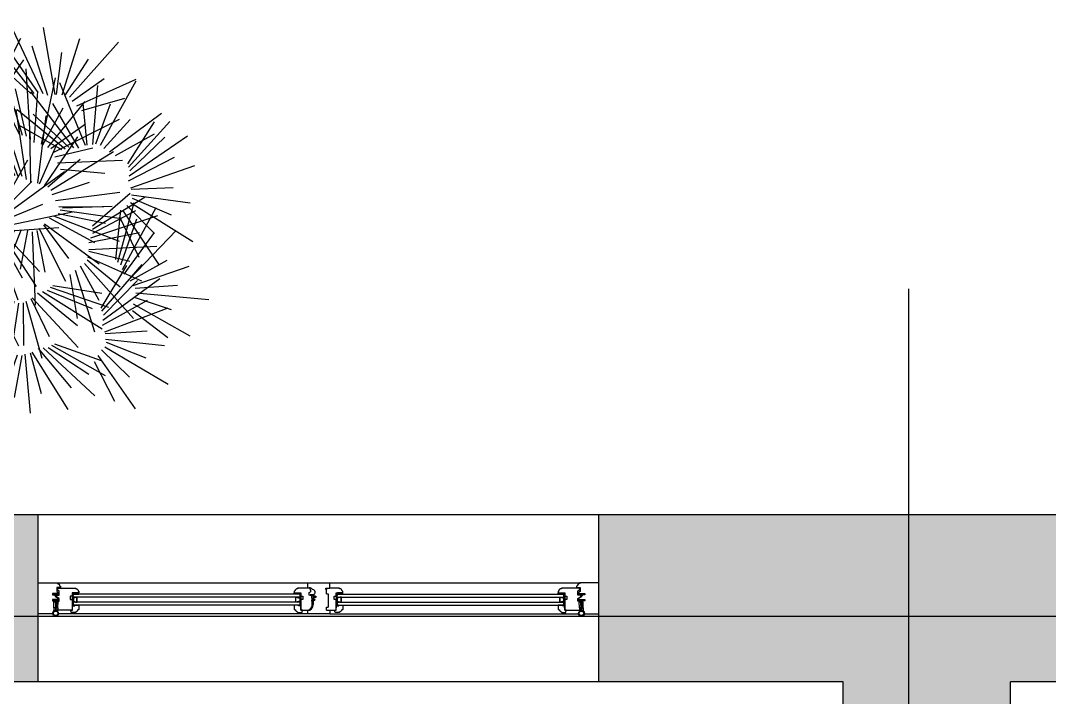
# Model space of a CAD drawing. Header units: millimetres. Extents: x 11159 to 50121, y 18346 to 37577.
# Drawn here: x 21527 to 24664, y 34709 to 36775 of the extents above; entities that cross this region are included whole.
import ezdxf

# ---------------------------------------------------------------- set-up
doc = ezdxf.new("R2010")
doc.units = ezdxf.units.MM
for name, color, linetype in [('axis', 40, 'Continuous'), ('df', 7, 'Continuous'), ('HATCH', 8, 'Continuous'), ('wall', 5, 'Continuous')]:
    doc.layers.add(name, color=color, linetype=linetype)

# ---------------------------------------------------------------- blocks, each defined once
blk = doc.blocks.new('rast1')
at = {"color": 0}
for p, q in [((-0.2715, 0.7956), (-0.2016, 1.2036)), ((0.1841, 0.798), (0.1634, 1.2463)), ((-0.3156, 0.792), (-0.4231, 1.1366)), ((-0.1983, 0.7984), (-0.0166, 1.1886)), ((0.1158, 0.7859), (-0.0635, 1.1388)), ((-0.3599, 0.7786), (-0.6579, 1.114)), ((-0.2278, 0.7895), (-0.1316, 1.0894)), ((-0.1445, 0.8018), (0.0882, 1.0978)), ((0.2269, 0.7806), (0.3602, 1.1161)), ((-0.3351, 0.7925), (-0.4754, 1.0112)), ((-0.2813, 0.7959), (-0.3132, 1.0506)), ((-0.1687, 0.8074), (-0.0009, 1.0515)), ((-0.125, 0.8013), (0.1003, 1.0047)), ((0.0746, 0.7827), (-0.081, 1.006)), ((0.1571, 0.789), (0.091, 1.0192)), ((0.2121, 0.7933), (0.2407, 1.0515)), ((0.2634, 0.7557), (0.5745, 1.0288)), ((-0.1213, 0.5213), (-0.0965, 0.951)), ((0.256, 0.7621), (0.3914, 0.9801)), ((-0.4052, 0.7262), (-0.7667, 0.8877)), ((-0.3752, 0.7546), (-0.5714, 0.8919)), ((-0.1883, 0.4916), (-0.274, 0.8966)), ((-0.0726, 0.5443), (0.0344, 0.9053)), ((0.2936, 0.7234), (0.557, 0.8959)), ((0.3222, 0.7118), (0.7088, 0.9007)), ((0.6147, 0.605), (0.8766, 0.9018)), ((-0.5483, 0.4861), (-0.7666, 0.878)), ((-0.5021, 0.4895), (-0.5324, 0.8493)), ((-0.4584, 0.4835), (-0.3017, 0.8666)), ((-0.1454, 0.5021), (-0.1668, 0.8163)), ((-0.0971, 0.5405), (-0.0313, 0.8294)), ((-0.0542, 0.551), (0.08, 0.8233)), ((0.5965, 0.6421), (0.7467, 0.8691)), ((-0.4353, 0.6978), (-0.6967, 0.7735)), ((-0.3862, 0.4704), (-0.1244, 0.8119)), ((0.0933, 0.4197), (0.1631, 0.8094)), ((0.1551, 0.3883), (0.4089, 0.7583)), ((0.3507, 0.7001), (0.6348, 0.7843)), ((0.3661, 0.6806), (0.7332, 0.7642)), ((-0.5211, 0.4943), (-0.6107, 0.7382)), ((-0.4678, 0.4859), (-0.4439, 0.7415)), ((-0.2279, 0.472), (-0.4551, 0.7526)), ((-0.417, 0.4681), (-0.2581, 0.74)), ((-0.333, 0.462), (-0.0417, 0.7006)), ((-0.1975, 0.4883), (-0.3212, 0.7132)), ((-0.0976, 0.2768), (-0.0355, 0.7027)), ((0.0585, 0.4421), (0.0691, 0.714)), ((0.6328, 0.5678), (0.8224, 0.7141)), ((0.6512, 0.546), (1.0602, 0.7305)), ((-0.7189, 0.3525), (-0.9725, 0.6308)), ((-0.6039, 0.4447), (-0.9219, 0.6807)), ((-0.5684, 0.466), (-0.7303, 0.6425)), ((-0.2641, 0.4432), (-0.665, 0.6448)), ((-0.3555, 0.4727), (-0.1387, 0.6747)), ((-0.167, 0.2531), (-0.217, 0.6639)), ((-0.047, 0.2954), (0.091, 0.6458)), ((0.3809, 0.6679), (0.684, 0.6843)), ((-0.7151, 0.3716), (-0.8787, 0.6274)), ((-0.2462, 0.4653), (-0.4574, 0.6167)), ((-0.3141, 0.4573), (-0.0501, 0.6071)), ((-0.1233, 0.2598), (-0.1172, 0.5746)), ((-0.0719, 0.2938), (0.0189, 0.5759)), ((0.1281, 0.3974), (0.2142, 0.6209)), ((0.6571, 0.5182), (0.9076, 0.5869)), ((-0.7244, 0.2989), (-1.0793, 0.5424)), ((-0.7284, 0.3295), (-0.9415, 0.5353)), ((-0.6395, 0.4235), (-0.8783, 0.554)), ((-0.2081, 0.237), (-0.41, 0.5363)), ((-0.0282, 0.3005), (0.1292, 0.5601)), ((0.1158, 0.0964), (0.097, 0.5098)), ((0.1746, 0.3676), (0.3531, 0.5564)), ((0.1787, 0.3485), (0.4874, 0.5358)), ((0.1868, 0.1148), (0.2809, 0.5347)), ((-0.2467, 0.2114), (-0.6285, 0.4472)), ((-0.2695, 0.4153), (-0.5026, 0.4704)), ((-0.1764, 0.2505), (-0.2801, 0.4853)), ((0.2386, 0.1295), (0.4027, 0.4684)), ((0.6411, 0.4566), (1.0096, 0.2682)), ((0.6442, 0.4659), (0.8968, 0.4204)), ((0.6507, 0.4997), (1.0117, 0.4996)), ((-0.7205, 0.2683), (-1.0004, 0.4126)), ((-0.287, 0.3778), (-0.6825, 0.3943)), ((-0.2269, 0.2319), (-0.4241, 0.4011)), ((0.0736, 0.0834), (-0.1051, 0.3971)), ((0.1598, 0.0997), (0.1898, 0.4132)), ((0.1908, 0.3162), (0.4303, 0.4085)), ((0.2137, 0.1298), (0.3255, 0.4041)), ((0.2578, 0.1332), (0.4344, 0.38)), ((0.6219, 0.3859), (0.9401, 0.0961)), ((0.6222, 0.4167), (0.8797, 0.2355)), ((0.7643, 0.085), (0.9514, 0.4339)), ((-0.7337, 0.2262), (-1.1246, 0.3624)), ((-0.3044, 0.3402), (-0.5753, 0.314)), ((0.0331, 0.0609), (-0.3297, 0.3249)), ((0.1062, 0.0946), (0.0206, 0.3365)), ((0.1928, 0.3067), (0.6056, 0.3369)), ((0.6027, 0.3151), (0.7298, 0.0394)), ((0.6091, 0.3335), (0.8222, 0.0231)), ((0.6216, 0.355), (0.8046, 0.122)), ((0.7381, 0.117), (0.8325, 0.3723)), ((-0.2545, 0.1841), (-0.4819, 0.2593)), ((0.0544, 0.0798), (-0.1294, 0.2635)), ((0.1974, 0.2627), (0.5116, 0.2415)), ((0.8133, 0.036), (1.1693, 0.3091)), ((-0.7356, 0.2166), (-0.992, 0.2271)), ((-0.5011, -0.0068), (-0.7294, 0.1932)), ((-0.2751, 0.1482), (-0.6677, 0.1992)), ((0.2132, 0.2362), (0.6356, 0.1537)), ((0.229, 0.2097), (0.5063, 0.1055)), ((0.6002, 0.1145), (0.9882, 0.193)), ((0.6082, 0.1551), (0.8649, 0.2453)), ((0.7905, 0.0529), (0.9416, 0.2388)), ((-0.7315, 0.1363), (-1.1114, -0.1025)), ((-0.7374, 0.1821), (-1.095, 0.1329)), ((-0.7412, 0.163), (-0.98, 0.0607)), ((-0.4994, -0.0262), (-0.8204, 0.1704)), ((-0.6542, -0.2278), (-0.7539, 0.1353)), ((0.0233, 0.0342), (-0.1977, 0.1264)), ((0.2294, 0.1848), (0.5727, 0.0301)), ((0.2336, 0.1658), (0.4853, -0.0039)), ((0.8254, 0.0102), (1.0536, 0.1344)), ((-0.6873, 0.0829), (-0.9061, -0.2471)), ((-0.6834, -0.273), (-0.8893, 0.1049)), ((-0.7104, 0.1172), (-0.8781, -0.0537)), ((-0.5021, -0.051), (-0.7641, 0.0873)), ((-0.3036, 0.0902), (-0.6765, 0.038)), ((-0.6422, -0.2124), (-0.6719, 0.0897)), ((-0.3173, 0.1041), (-0.6207, 0.1134)), ((-0.2899, 0.0694), (-0.5801, 0.0096)), ((-0.2958, 0.1124), (-0.5679, 0.1099)), ((0, 0), (-0.3876, 0.0806)), ((0.3304, 0.067), (0.5974, 0.0142)), ((0.5922, 0.0739), (0.8317, 0.0761)), ((0.8235, -0.0092), (1.175, 0.0732)), ((-0.4898, -0.0793), (-0.8984, 0.0557)), ((-0.6642, 0.0485), (-0.7819, -0.1968)), ((-0.6731, -0.244), (-0.7697, 0.0361)), ((-0.2625, 0.0554), (-0.6637, -0.1001)), ((-0.2077, 0.0067), (-0.5407, -0.2391)), ((-0.235, 0.0414), (-0.5121, -0.1082)), ((0.2754, 0.0052), (0.4828, -0.1146)), ((0.3029, 0.0361), (0.677, -0.0935)), ((0.5654, 0.0088), (0.8531, -0.2093)), ((0.5816, 0.0197), (0.8228, -0.0768)), ((0.5937, 0.0455), (1.0311, -0.0544)), ((-0.7247, -0.3336), (-1.0113, -0.035)), ((-0.6938, -0.3021), (-0.8778, -0.0465)), ((-0.4775, -0.1075), (-0.7865, -0.0469)), ((-0.2008, -0.0003), (-0.3542, -0.2061)), ((-0.1734, -0.0212), (-0.3346, -0.3442)), ((-0.0233, -0.0342), (-0.2948, -0.0161)), ((-0.1597, -0.0351), (-0.21, -0.29)), ((0.0497, -0.0618), (-0.1565, -0.3768)), ((-0.1322, -0.0422), (-0.1495, -0.4906)), ((-0.1045, -0.0355), (-0.0581, -0.2705)), ((-0.0632, -0.0359), (0.0857, -0.4027)), ((0.103, -0.0538), (-0.0443, -0.4582)), ((-0.0218, -0.0362), (0.1143, -0.2719)), ((0.1316, -0.0423), (0.0617, -0.3494)), ((0.1757, -0.0446), (0.1414, -0.4571)), ((0.1855, -0.0441), (0.2393, -0.295)), ((0.2193, -0.0372), (0.3562, -0.3712)), ((0.2388, -0.0361), (0.3975, -0.2418)), ((0.2623, -0.02), (0.5882, -0.3284)), ((0.4925, -0.0401), (0.5884, -0.3401)), ((0.5317, -0.0197), (0.7117, -0.3924)), ((0.5398, -0.0143), (0.7137, -0.203)), ((0.6587, -0.2549), (0.8377, -0.0499)), ((0.6718, -0.2942), (0.9708, -0.0346)), ((0.8239, -0.0534), (1.2258, -0.1525)), ((0.8249, -0.0437), (1.0812, -0.0301)), ((0.0302, -0.0629), (-0.1766, -0.2851)), ((0.0743, -0.0652), (-0.0718, -0.323)), ((0.4157, -0.1094), (0.3505, -0.4059)), ((0.4318, -0.0985), (0.4143, -0.4746)), ((0.4548, -0.089), (0.46, -0.3852)), ((0.4737, -0.0645), (0.5524, -0.4877)), ((0.8147, -0.0966), (1.1068, -0.2141)), ((-0.4784, -0.1517), (-0.8917, -0.1298)), ((-0.4776, -0.1614), (-0.7268, -0.2228)), ((0.8209, -0.1805), (1.0994, -0.434)), ((0.8214, -0.1266), (1.1975, -0.336)), ((0.8282, -0.1567), (1.0596, -0.3417)), ((-0.7307, -0.3413), (-0.9545, -0.2157)), ((-0.5564, -0.5283), (-0.8025, -0.2433)), ((-0.4697, -0.195), (-0.7995, -0.3419)), ((-0.4512, -0.2374), (-0.7496, -0.5726)), ((-0.5522, -0.5093), (-0.7088, -0.2493)), ((-0.468, -0.2144), (-0.6688, -0.3793)), ((-0.4256, -0.2499), (-0.5392, -0.4608)), ((0.3391, -0.2601), (0.6102, -0.2362)), ((0.6849, -0.3335), (0.8922, -0.2135)), ((0.7001, -0.3575), (1.13, -0.2288)), ((0.819, -0.1999), (1.0057, -0.4393)), ((-0.748, -0.3712), (-1.089, -0.2529)), ((-0.3939, -0.2764), (-0.5122, -0.6542)), ((-0.3622, -0.303), (-0.4069, -0.5714)), ((0.3214, -0.2975), (0.7168, -0.3174)), ((-0.76, -0.3866), (-1.0192, -0.3694)), ((-0.5634, -0.5818), (-0.9116, -0.3289)), ((-0.5665, -0.5511), (-0.7741, -0.3397)), ((-0.2575, -0.3699), (-0.5574, -0.4175)), ((0.298, -0.3627), (0.6972, -0.5677)), ((0.3036, -0.3349), (0.5362, -0.3919)), ((0.7023, -0.3858), (0.9598, -0.3509)), ((-0.7635, -0.4148), (-1.2104, -0.4552)), ((-0.2415, -0.381), (-0.5981, -0.502)), ((-0.1946, -0.4076), (-0.5598, -0.6353)), ((-0.2242, -0.3989), (-0.4981, -0.5119)), ((-0.165, -0.4162), (-0.4093, -0.6149)), ((0.1788, -0.4206), (0.1975, -0.735)), ((0.2218, -0.4105), (0.3041, -0.8162)), ((0.231, -0.4073), (0.3528, -0.6332)), ((0.2615, -0.3912), (0.4864, -0.6737)), ((0.2799, -0.3847), (0.4898, -0.5379)), ((0.6827, -0.436), (0.927, -0.5145)), ((0.6936, -0.4033), (1.0514, -0.4512)), ((-0.7483, -0.4824), (-1.093, -0.6772)), ((-0.7533, -0.4413), (-0.9804, -0.5176)), ((-0.5603, -0.6125), (-0.8362, -0.4607)), ((-0.1317, -0.4452), (-0.413, -0.7489)), ((-0.1237, -0.4508), (-0.2359, -0.6816)), ((-0.0928, -0.4662), (-0.1909, -0.8137)), ((-0.0768, -0.4773), (-0.0786, -0.7371)), ((0.0872, -0.4688), (-0.0493, -0.7399)), ((-0.0484, -0.4792), (0.0183, -0.9229)), ((-0.0225, -0.4674), (0.067, -0.6896)), ((0.1056, -0.4622), (-0.0044, -0.8223)), ((0.0182, -0.46), (0.233, -0.7927)), ((0.0589, -0.4526), (0.2366, -0.6588)), ((0.1302, -0.4586), (0.062, -0.7469)), ((0.1545, -0.4396), (0.1262, -0.8691)), ((0.6543, -0.4818), (0.8855, -0.6955)), ((0.6783, -0.4447), (1.0186, -0.6803)), ((-0.5747, -0.6542), (-0.9617, -0.5076)), ((-0.7433, -0.5235), (-0.9596, -0.6887)), ((0.6303, -0.5625), (0.8004, -0.8984)), ((0.6456, -0.5429), (0.796, -0.7981)), ((0.6499, -0.5123), (0.9269, -0.8417)), ((0.5035, -0.6064), (0.888, -0.7008)), ((0.528, -0.573), (0.7987, -0.6009)), ((0.6215, -0.5799), (0.7109, -0.87)), ((-0.5768, -0.6637), (-0.8329, -0.6464)), ((0.427, -0.6871), (0.5942, -1.007)), ((0.4463, -0.6842), (0.6233, -0.8743)), ((0.4682, -0.666), (0.8213, -0.9429)), ((0.479, -0.6397), (0.6966, -0.7398)), ((-0.5748, -0.7442), (-0.961, -0.9726)), ((-0.5795, -0.6981), (-0.9383, -0.7378)), ((-0.5838, -0.7172), (-0.8252, -0.8131)), ((-0.2497, -0.7346), (-0.5774, -0.9201)), ((-0.2676, -0.7267), (-0.5532, -0.8294)), ((-0.1987, -0.7519), (-0.5149, -1.0439)), ((-0.2294, -0.7489), (-0.4774, -0.9111)), ((0.2411, -0.7302), (0.0557, -0.9706)), ((0.0588, -0.7488), (0.2719, -0.918)), ((0.2604, -0.7273), (0.0842, -1.06)), ((0.2853, -0.7284), (0.1636, -0.9986)), ((0.3127, -0.7144), (0.2035, -1.1306)), ((0.3402, -0.7003), (0.299, -1.0125)), ((0.3843, -0.6985), (0.3882, -1.1124)), ((0.394, -0.6971), (0.4708, -0.9419)), ((-0.5321, -0.7987), (-0.7597, -1.1227)), ((-0.5542, -0.7638), (-0.7265, -0.9302)), ((-0.168, -0.7548), (-0.3708, -0.9957)), ((-0.1299, -0.7771), (-0.3494, -1.128)), ((-0.1209, -0.7811), (-0.1881, -1.0288)), ((-0.0878, -0.7905), (-0.1191, -1.1501)), ((-0.0699, -0.7984), (-0.0232, -1.054)), ((-0.0417, -0.7949), (0.1067, -1.2183)), ((-0.0184, -0.7785), (0.111, -0.9801)), ((0.0202, -0.7636), (0.2933, -1.0503)), ((-0.5099, -0.8337), (-0.6342, -1.0758))]:
    blk.add_line(p, q, dxfattribs=at)
blk = doc.blocks.new('Joint-K7335')
at = {"layer": 'df', "color": 7}
for points in [[(3.9, 10.7, -0.206505), (4.5, 11.8, -0.277528), (4.6, 11.7), (4.7, 11.5, 0.626267), (5.4, 11.5, 0.131441), (5.5, 11.7), (5.5, 18, 0.509109), (4.6, 18.4, -0.294424), (2, 18.3, 0.173488), (1.3, 18.5), (0, 18.5), (0, 2.1, 0.415334), (1.2, 0.9, 0.048115), (1.5, 0.9, 0.113375), (1.5, 1), (4, 2.8, 0.235966), (4, 2.9), (4, 3.3, 0.247659), (4, 3.4, 0.287937), (3.6, 3.4), (1.8, 2.3, -0.576722), (1.5, 2.5), (1.5, 3.3, -0.235966), (1.6, 3.5), (4, 5.3, 0.235966), (4, 5.3), (4, 5.7, 0.247659), (4, 5.8, 0.287937), (3.6, 5.8), (1.8, 4.8, -0.576722), (1.5, 5), (1.5, 6.3, -0.384094), (2.6, 7.5, -0.021813), (2.7, 7.5), (6.5, 7.5), (6.5, 7.6, 0.333043), (5.7, 8.5, -0.293245), (5.3, 8.9, 0.008528), (5.2, 9.3, 0.265517), (5, 9.5, 0.023748), (4.8, 9.5, -0.356149), (3.9, 10.7, -0.356149)], [(3.2, 10.8, 0.355005), (4.6, 8.8, -0.567624), (4.7, 8.8, -0.24708), (4.4, 8.7), (2.2, 9, -0.351704), (1.2, 10.1), (1.2, 12.9, -0.414214), (1.5, 13.2), (1.6, 13.2, 0.277073), (1.9, 13.4), (3.7, 16.8, -0.041112), (3.8, 17), (4.1, 17.7, -0.50666), (4.6, 17.7, -0.2771), (4.6, 17.5), (4.6, 13.3, 0.213422), (4.7, 13.1, -0.886227), (4.4, 12.6, 0.250571), (3.2, 10.8)]]:
    blk.add_lwpolyline(points, format="xyb", dxfattribs=at)
blk.add_lwpolyline([(1.6, 17.8, 0.632714), (1, 17.6), (1, 14.2, 0.78091), (1.6, 14.1), (3.2, 17.1, -0.117333), (3.3, 17.2, 1.218085), (3, 17.5, -0.285776), (2.7, 17.3, -0.145588)], format="xyb", close=True, dxfattribs=at)

msp = doc.modelspace()

# ---------------------------------------------------------------- hatches: boundary and pattern name
at = {"ltscale": 10}
h = msp.add_hatch(dxfattribs=at)
h.set_pattern_fill('ANSI35', color=4, scale=0.2, style=0)
h.set_pattern_definition([(45, (22547.7023, 32358.0603), (-0.8980256, 0.8980256), []), (45, (22548.6003, 32358.0603), (-0.8980256, 0.8980256), [1.5875, -0.3175, 0, -0.3175])])
h.paths.add_polyline_path([(22457.1129, 35043.0271), (22459.1129, 35043.0271), (22459.1129, 35039.0271), (22457.1129, 35039.0271)])
h = msp.add_hatch()
h.set_pattern_fill('BRASS', color=256, scale=0.3, angle=-45, style=0)
h.set_pattern_definition([(315, (19021.5777, 34222.4435), (1.3470384, 1.3470384), []), (315, (19022.2512, 34223.117), (1.3470384, 1.3470384), [0.9525, -0.47625])])
h.paths.add_polyline_path([(21688.6129, 35028.0271), (21688.6129, 35024.0271), (21700.6129, 35024.0271), (21700.6129, 35028.0271)])
h = msp.add_hatch()
h.set_pattern_fill('ANGLE', color=256, scale=0.15, angle=-45, style=0)
h.set_pattern_definition([(315, (19021.5777, 34222.4435), (0.74087113, 0.74087113), [0.762, -0.28575]), (45, (19021.5777, 34222.4435), (-0.74087113, 0.74087113), [0.762, -0.28575])])
h.paths.add_polyline_path([(21700.6129, 35028.0271), (21700.6129, 35024.0271), (21704.6129, 35024.0271), (21704.6129, 35028.0271)])
h = msp.add_hatch(dxfattribs=at)
h.set_pattern_fill('ANGLE', color=4, scale=0.15, angle=-45, style=0)
h.set_pattern_definition([(225, (25044.1481, 34222.4435), (-0.74087113, 0.74087113), [0.762, -0.28575]), (135, (25044.1481, 34222.4435), (0.74087113, 0.74087113), [0.762, -0.28575])])
h.paths.add_polyline_path([(22365.1129, 35028.0271), (22365.1129, 35024.0271), (22361.1129, 35024.0271), (22361.1129, 35028.0271)])
h = msp.add_hatch(dxfattribs=at)
h.set_pattern_fill('BRASS', color=4, scale=0.3, angle=-45, style=0)
h.set_pattern_definition([(225, (25044.1481, 34222.4435), (-1.3470384, 1.3470384), []), (225, (25043.4746, 34223.117), (-1.3470384, 1.3470384), [0.9525, -0.47625])])
h.paths.add_polyline_path([(22377.1129, 35028.0271), (22377.1129, 35024.0271), (22365.1129, 35024.0271), (22365.1129, 35028.0271)])
h = msp.add_hatch(dxfattribs=at)
h.set_pattern_fill('BRASS', color=4, scale=0.3, angle=-45, style=0)
h.set_pattern_definition([(315, (19826.0777, 34222.4435), (1.3470384, 1.3470384), []), (315, (19826.7512, 34223.117), (1.3470384, 1.3470384), [0.9525, -0.47625])])
h.paths.add_polyline_path([(22493.1129, 35028.0271), (22493.1129, 35024.0271), (22505.1129, 35024.0271), (22505.1129, 35028.0271)])
h = msp.add_hatch(dxfattribs=at)
h.set_pattern_fill('ANGLE', color=4, scale=0.15, angle=-45, style=0)
h.set_pattern_definition([(315, (19826.0777, 34222.4435), (0.74087113, 0.74087113), [0.762, -0.28575]), (45, (19826.0777, 34222.4435), (-0.74087113, 0.74087113), [0.762, -0.28575])])
h.paths.add_polyline_path([(22505.1129, 35028.0271), (22505.1129, 35024.0271), (22509.1129, 35024.0271), (22509.1129, 35028.0271)])
h = msp.add_hatch(dxfattribs=at)
h.set_pattern_fill('ANGLE', color=4, scale=0.15, angle=-45, style=0)
h.set_pattern_definition([(225, (25848.6481, 34222.4435), (-0.74087113, 0.74087113), [0.762, -0.28575]), (135, (25848.6481, 34222.4435), (0.74087113, 0.74087113), [0.762, -0.28575])])
h.paths.add_polyline_path([(23169.6129, 35028.0271), (23169.6129, 35024.0271), (23165.6129, 35024.0271), (23165.6129, 35028.0271)])
h = msp.add_hatch(dxfattribs=at)
h.set_pattern_fill('BRASS', color=4, scale=0.3, angle=-45, style=0)
h.set_pattern_definition([(225, (25848.6481, 34222.4435), (-1.3470384, 1.3470384), []), (225, (25847.9746, 34223.117), (-1.3470384, 1.3470384), [0.9525, -0.47625])])
h.paths.add_polyline_path([(23181.6129, 35028.0271), (23181.6129, 35024.0271), (23169.6129, 35024.0271), (23169.6129, 35028.0271)])
h = msp.add_hatch()
h.set_pattern_fill('ANGLE', color=256, scale=0.15, angle=-45, style=0)
h.set_pattern_definition([(315, (19021.5777, 34209.4435), (0.74087113, 0.74087113), [0.762, -0.28575]), (45, (19021.5777, 34209.4435), (-0.74087113, 0.74087113), [0.762, -0.28575])])
edge = h.paths.add_edge_path()
edge.add_line((21684.1129, 34991.0271), (21687.1129, 34991.0271))
edge.add_line((21687.1129, 34991.0271), (21687.1129, 34993.0271))
edge.add_arc((21685.6129, 34992.63098), 1.55142, 14.79301761, 165.20698239)
edge.add_line((21684.1129, 34993.0271), (21684.1129, 34991.0271))
h = msp.add_hatch()
h.set_pattern_fill('ANGLE', color=256, scale=0.15, angle=-45, style=0)
h.set_pattern_definition([(315, (19016.0777, 34209.4435), (0.74087113, 0.74087113), [0.762, -0.28575]), (45, (19016.0777, 34209.4435), (-0.74087113, 0.74087113), [0.762, -0.28575])])
edge = h.paths.add_edge_path()
edge.add_line((21684.6237, 34989.0271), (21690.6129, 34989.0271))
edge.add_arc((21689.8629, 34990.0271), 1.25, 306.86989765, 413.13010235)
edge.add_line((21690.6129, 34991.0271), (21684.6237, 34991.0271))
edge.add_arc((21685.34716, 34990.0271), 1.23426, 125.88414978, 234.11585022)
h = msp.add_hatch(dxfattribs=at)
h.set_pattern_fill('ANGLE', color=4, scale=0.15, angle=-45, style=0)
h.set_pattern_definition([(225, (25049.6481, 34209.4435), (-0.74087113, 0.74087113), [0.762, -0.28575]), (135, (25049.6481, 34209.4435), (0.74087113, 0.74087113), [0.762, -0.28575])])
edge = h.paths.add_edge_path()
edge.add_line((22381.1021, 34989.0271), (22375.1129, 34989.0271))
edge.add_arc((22375.8629, 34990.0271), 1.25, 126.86989765, 233.13010235, ccw=False)
edge.add_line((22375.1129, 34991.0271), (22381.1021, 34991.0271))
edge.add_arc((22380.37864, 34990.0271), 1.23426, -54.11585022, 54.11585022, ccw=False)
h = msp.add_hatch(dxfattribs=at)
h.set_pattern_fill('ANGLE', color=4, scale=0.15, angle=-45, style=0)
h.set_pattern_definition([(225, (25044.1481, 34209.4435), (-0.74087113, 0.74087113), [0.762, -0.28575]), (135, (25044.1481, 34209.4435), (0.74087113, 0.74087113), [0.762, -0.28575])])
edge = h.paths.add_edge_path()
edge.add_line((22381.6129, 34991.0271), (22378.6129, 34991.0271))
edge.add_line((22378.6129, 34991.0271), (22378.6129, 34993.0271))
edge.add_arc((22380.1129, 34992.63098), 1.55142, 14.79301761, 165.20698239, ccw=False)
edge.add_line((22381.6129, 34993.0271), (22381.6129, 34991.0271))
h = msp.add_hatch(dxfattribs=at)
h.set_pattern_fill('ANGLE', color=4, scale=0.15, angle=-45, style=0)
h.set_pattern_definition([(315, (19826.0777, 34209.4435), (0.74087113, 0.74087113), [0.762, -0.28575]), (45, (19826.0777, 34209.4435), (-0.74087113, 0.74087113), [0.762, -0.28575])])
edge = h.paths.add_edge_path()
edge.add_line((22488.6129, 34991.0271), (22491.6129, 34991.0271))
edge.add_line((22491.6129, 34991.0271), (22491.6129, 34993.0271))
edge.add_arc((22490.1129, 34992.63098), 1.55142, 14.79301761, 165.20698239)
edge.add_line((22488.6129, 34993.0271), (22488.6129, 34991.0271))
h = msp.add_hatch(dxfattribs=at)
h.set_pattern_fill('ANGLE', color=4, scale=0.15, angle=-45, style=0)
h.set_pattern_definition([(315, (19820.5777, 34209.4435), (0.74087113, 0.74087113), [0.762, -0.28575]), (45, (19820.5777, 34209.4435), (-0.74087113, 0.74087113), [0.762, -0.28575])])
edge = h.paths.add_edge_path()
edge.add_line((22489.1237, 34989.0271), (22495.1129, 34989.0271))
edge.add_arc((22494.3629, 34990.0271), 1.25, 306.86989765, 413.13010235)
edge.add_line((22495.1129, 34991.0271), (22489.1237, 34991.0271))
edge.add_arc((22489.84716, 34990.0271), 1.23426, 125.88414978, 234.11585022)
h = msp.add_hatch(dxfattribs=at)
h.set_pattern_fill('ANGLE', color=4, scale=0.15, angle=-45, style=0)
h.set_pattern_definition([(225, (25854.1481, 34209.4435), (-0.74087113, 0.74087113), [0.762, -0.28575]), (135, (25854.1481, 34209.4435), (0.74087113, 0.74087113), [0.762, -0.28575])])
edge = h.paths.add_edge_path()
edge.add_line((23185.6021, 34989.0271), (23179.6129, 34989.0271))
edge.add_arc((23180.3629, 34990.0271), 1.25, 126.86989765, 233.13010235, ccw=False)
edge.add_line((23179.6129, 34991.0271), (23185.6021, 34991.0271))
edge.add_arc((23184.87864, 34990.0271), 1.23426, -54.11585022, 54.11585022, ccw=False)
h = msp.add_hatch(dxfattribs=at)
h.set_pattern_fill('ANGLE', color=4, scale=0.15, angle=-45, style=0)
h.set_pattern_definition([(225, (25848.6481, 34209.4435), (-0.74087113, 0.74087113), [0.762, -0.28575]), (135, (25848.6481, 34209.4435), (0.74087113, 0.74087113), [0.762, -0.28575])])
edge = h.paths.add_edge_path()
edge.add_line((23186.1129, 34991.0271), (23183.1129, 34991.0271))
edge.add_line((23183.1129, 34991.0271), (23183.1129, 34993.0271))
edge.add_arc((23184.6129, 34992.63098), 1.55142, 14.79301761, 165.20698239, ccw=False)
edge.add_line((23186.1129, 34993.0271), (23186.1129, 34991.0271))
at = {"layer": 'HATCH', "true_color": 0x2b2b2b}
h = msp.add_hatch(color=250, dxfattribs=at)
h.dxf.hatch_style = 1
h.paths.add_polyline_path([(28745.1129, 35266.3771), (23290.1129, 35266.3771), (23290.1129, 34756.3771), (24035.1129, 34756.3771), (24035.1129, 33047.46581), (23905.1129, 33047.46581), (23905.1129, 32525.2884), (24035.1129, 32525.2884), (24035.1129, 30816.3771), (20510.1129, 30816.3771), (20510.1129, 29176.3771), (20835.1129, 29176.3771), (20835.1129, 29296.3771), (20760.1129, 29296.3771), (20760.1129, 30696.3771), (21640.1129, 30696.3771), (21640.1129, 29296.3771), (21545.1129, 29296.3771), (21545.1129, 29176.3771), (21855.1129, 29176.3771), (21855.1129, 29296.3771), (21760.1129, 29296.3771), (21760.1129, 30696.3771), (23235.1129, 30696.3771), (23235.1129, 30296.3771), (24035.1129, 30296.3771), (24035.1129, 29296.3771), (22565.1129, 29296.3771), (22565.1129, 29176.3771), (23290.11374, 29176.3771), (23290.11374, 28981.3771), (23410.11374, 28981.3771), (23410.11374, 29176.3771), (24425.1129, 29176.3771), (24425.1129, 28981.3771), (24545.1129, 28981.3771), (24545.1129, 34756.3771), (28235.1129, 34756.3771), (28235.1129, 26756.3771), (27990.1129, 26756.3771), (27990.1129, 26246.3771), (28745.1129, 26246.3771)])
h.paths.add_polyline_path([(24035.1129, 30416.3771), (23355.1129, 30416.3771), (23355.1129, 30696.3771), (24035.1129, 30696.3771)], flags=16)
h.paths.add_polyline_path([(24790.1129, 26756.3771), (24545.1129, 26756.3771), (24545.1129, 28171.3771), (24425.1129, 28171.3771), (24425.1129, 27976.3771), (23410.11374, 27976.3771), (23410.11374, 28171.3771), (23290.11374, 28171.3771), (23290.11374, 27976.3771), (22565.1129, 27976.3771), (22565.1129, 27856.3771), (24035.1129, 27856.3771), (24035.1129, 24356.3771), (23500.1129, 24356.3771), (23500.1129, 23846.3771), (24545.1129, 23846.3771), (24545.1129, 26246.3771), (24790.1129, 26246.3771)])
h.paths.add_polyline_path([(21990.1129, 24356.3771), (21230.1129, 24356.3771), (21230.1129, 27856.3771), (21855.1129, 27856.3771), (21855.1129, 27976.3771), (20510.1129, 27976.3771), (20510.1129, 27856.3771), (21110.1129, 27856.3771), (21110.1129, 24356.3771), (20760.1129, 24356.3771), (20760.1129, 24506.3771), (20510.1129, 24506.3771), (20510.1129, 23756.3771), (20045.1129, 23756.3771), (20045.1129, 23246.3771), (20945.1129, 23246.3771), (20945.1129, 23846.3771), (21990.1129, 23846.3771)])
h.paths.add_polyline_path([(17625.1129, 23756.3771), (17160.1129, 23756.3771), (17160.1129, 24551.33276), (16910.1129, 24551.33276), (16910.1129, 24356.3771), (15680.1129, 24356.3771), (15680.1129, 23846.3771), (16725.1129, 23846.3771), (16725.1129, 23246.3771), (17625.1129, 23246.3771)])
h.paths.add_polyline_path([(14170.1129, 24356.3771), (13635.1129, 24356.3771), (13635.1129, 27856.3771), (16910.1129, 27856.3771), (16910.1129, 26261.33276), (17160.1129, 26261.33276), (17160.1129, 30816.3771), (17160.1129, 31066.3771), (16910.1129, 31066.3771), (16910.1129, 30816.3771), (16090.1129, 30816.3771), (16090.1129, 30696.3771), (16910.1129, 30696.3771), (16910.1129, 27976.3771), (13635.1129, 27976.3771), (13635.1129, 28801.3771), (13125.1129, 28801.3771), (13125.1129, 23846.3771), (14170.1129, 23846.3771)])
h.paths.add_polyline_path([(13635.1129, 34756.3771), (14380.1129, 34756.3771), (14380.1129, 35266.3771), (13125.1129, 35266.3771), (13125.1129, 30311.3771), (13635.1129, 30311.3771), (13635.1129, 30696.3771), (14380.1129, 30696.3771), (14380.1129, 30816.3771), (13635.1129, 30816.3771)])
h.paths.add_polyline_path([(17980.1129, 35266.3771), (16090.1129, 35266.3771), (16090.1129, 34756.3771), (16910.1129, 34756.3771), (16910.1129, 34506.3771), (17160.1129, 34506.3771), (17160.1129, 34756.3771), (17980.1129, 34756.3771)])
h.paths.add_polyline_path([(21580.1129, 35266.3771), (19690.1129, 35266.3771), (19690.1129, 34756.3771), (21580.1129, 34756.3771)])
h.paths.add_polyline_path([(20532.98087, 36456.3771), (20132.98087, 36456.3771), (20132.98087, 36056.3771), (20532.98087, 36056.3771)])
h.paths.add_polyline_path([(17537.24493, 36456.3771), (17137.24493, 36456.3771), (17137.24493, 36056.3771), (17537.24493, 36056.3771)])
h.paths.add_polyline_path([(20945.1129, 21356.3771), (20435.1129, 21356.3771), (20435.1129, 20846.3771), (20945.1129, 20846.3771)])
h.paths.add_polyline_path([(17235.1129, 21356.3771), (16725.1129, 21356.3771), (16725.1129, 20846.3771), (17235.1129, 20846.3771)])
h.paths.add_polyline_path([(19180.1129, 30816.3771), (17160.1129, 30816.3771), (17160.1129, 30696.3771), (19180.1129, 30696.3771)])

# ---------------------------------------------------------------- linework, layer by layer
at = {"color": 8, "ltscale": 10}
for p, q in [((21638.1129, 35058.7271), (23232.1129, 35058.7271)), ((22401.1129, 34964.7271), (21642.3456, 34964.7271)), ((22469.1129, 34964.7271), (23227.8802, 34964.7271))]:
    msp.add_line(p, q, dxfattribs=at)
for p, q in [((22401.1129, 35058.0271), (22401.1129, 35043.5271)), ((22469.1129, 35058.0271), (22401.1129, 35058.0271)), ((22401.1129, 35043.5271), (22406.1129, 35043.5271)), ((22459.1129, 35043.0271), (22469.1129, 35043.0271)), ((22459.1129, 35025.0271), (22459.1129, 35043.0271)), ((22469.1129, 35043.0271), (22469.1129, 35058.0271)), ((21687.1129, 34991.0271), (21687.1129, 35024.0271)), ((22459.1129, 35025.0271), (22464.1129, 35025.0271)), ((22464.1129, 35025.0271), (22464.1129, 34985.0271)), ((22491.6129, 34991.0271), (22491.6129, 35024.0271)), ((21631.1129, 35000.7271), (21633.1129, 35000.7271)), ((22413.1129, 35004.51785), (22416.1129, 35004.51785)), ((22413.1129, 34984.51785), (22413.97457, 34984.51785)), ((22419.1129, 35005.5271), (22419.1129, 34992.5271)), ((22459.1129, 34985.0271), (22464.1129, 34985.0271)), ((22459.1129, 34975.0271), (22459.1129, 34985.0271)), ((23239.1129, 35000.7271), (23237.1129, 35000.7271)), ((21624.1129, 34964.7271), (21624.8802, 34964.7271)), ((22401.1129, 34974.5271), (22401.1129, 34964.0271)), ((22469.1129, 34964.0271), (22401.1129, 34964.0271)), ((22459.1129, 34975.0271), (22469.1129, 34975.0271)), ((22469.1129, 34975.0271), (22469.1129, 34964.0271)), ((23246.1129, 34964.7271), (23245.3456, 34964.7271))]:
    msp.add_line(p, q)
at = {"color": 3}
for p, q in [((21684.1129, 35025.0271), (21687.1129, 34994.0271)), ((21687.1129, 35025.0271), (21684.1129, 34994.0271))]:
    msp.add_line(p, q, dxfattribs=at)
at = {"color": 4, "ltscale": 10}
for p, q in [((22378.6129, 35024.0271), (21687.1129, 35024.0271)), ((22378.6129, 35015.5271), (21687.1129, 35015.5271)), ((22378.6129, 35025.0271), (22381.6129, 34994.0271)), ((22381.6129, 35025.0271), (22378.6129, 34994.0271)), ((22378.6129, 34991.0271), (22378.6129, 35024.0271)), ((22419.1129, 35022.72776), (22419.1129, 35022.3271)), ((22419.1129, 35022.3271), (22420.1129, 35022.3271)), ((22419.1129, 35012.3271), (22419.1129, 35008.5271)), ((22420.1129, 35012.3271), (22419.1129, 35012.3271)), ((22420.1129, 35022.3271), (22420.1129, 35018.3271)), ((22420.1129, 35018.3271), (22427.1129, 35018.3271)), ((22420.1129, 35014.3271), (22420.1129, 35012.3271)), ((22427.1129, 35014.3271), (22420.1129, 35014.3271)), ((22427.1129, 35018.3271), (22427.1129, 35014.3271)), ((22491.6129, 35025.0271), (22488.6129, 34994.0271)), ((22488.6129, 35025.0271), (22491.6129, 34994.0271)), ((22491.6129, 35024.0271), (23183.1129, 35024.0271)), ((22491.6129, 35015.5271), (23183.1129, 35015.5271)), ((23186.1129, 35025.0271), (23183.1129, 34994.0271)), ((23183.1129, 35025.0271), (23186.1129, 34994.0271)), ((23183.1129, 34991.0271), (23183.1129, 35024.0271)), ((21628.1129, 34982.7271), (21628.1129, 34973.51042)), ((21639.94066, 34982.43666), (21639.48829, 34973.23109)), ((22378.6129, 34999.5271), (21687.1129, 34999.5271)), ((22378.6129, 34991.0271), (21687.1129, 34991.0271)), ((22419.1129, 35008.5271), (22424.1129, 35008.5271)), ((22419.1129, 35005.5271), (22424.1129, 35005.5271)), ((22424.1129, 35008.5271), (22424.1129, 35005.5271)), ((22491.6129, 34999.5271), (23183.1129, 34999.5271)), ((22491.6129, 34991.0271), (23183.1129, 34991.0271)), ((23230.28514, 34982.43666), (23230.73751, 34973.23109)), ((23242.1129, 34982.7271), (23242.1129, 34973.51042))]:
    msp.add_line(p, q, dxfattribs=at)
for points in [[(21633.1129, 35000.7271), (21633.1129, 34975.0271, 0.4142135624), (21624.1129, 34966.0271), (21624.1129, 34964.7271), (21580.1129, 34964.7271), (21580.1129, 35058.7271), (21638.1129, 35058.7271), (21638.1129, 35056.7271, -0.4142135624), (21646.1129, 35048.7271), (21648.1129, 35048.7271), (21648.1129, 35044.5271), (21637.1129, 35044.5271), (21637.1129, 35032.5271), (21642.1129, 35029.5271), (21642.1129, 35027.0271), (21641.6129, 35026.5271), (21623.6129, 35026.5271), (21623.6129, 35022.5271), (21631.1129, 35022.5271), (21631.1129, 35019.2271), (21633.1129, 35019.2271), (21633.1129, 35016.4271), (21642.1129, 35011.0271), (21642.1129, 35008.5271), (21641.6129, 35008.0271), (21623.6129, 35008.0271), (21623.6129, 35004.0271), (21631.1129, 35004.0271), (21631.1129, 35000.7271)], [(22469.1129, 34975.0271), (22488.6129, 34975.0271), (22488.6129, 35008.0271), (22482.6129, 35008.0271), (22482.6129, 35018.0271), (22488.6129, 35018.0271), (22488.6129, 35028.0271), (22509.1129, 35028.0271), (22509.1129, 35033.0271), (22507.1129, 35033.0271, 0.4142135624), (22499.1129, 35041.0271), (22499.1129, 35043.0271), (22469.1129, 35043.0271)], [(23237.1129, 35000.7271), (23237.1129, 34975.0271, -0.4142135624), (23246.1129, 34966.0271), (23246.1129, 34964.7271), (23290.1129, 34964.7271), (23290.1129, 35058.7271), (23232.1129, 35058.7271), (23232.1129, 35056.7271, 0.4142135624), (23224.1129, 35048.7271), (23222.1129, 35048.7271), (23222.1129, 35044.5271), (23233.1129, 35044.5271), (23233.1129, 35032.5271), (23228.1129, 35029.5271), (23228.1129, 35027.0271), (23228.6129, 35026.5271), (23246.6129, 35026.5271), (23246.6129, 35022.5271), (23239.1129, 35022.5271), (23239.1129, 35019.2271), (23237.1129, 35019.2271), (23237.1129, 35016.4271), (23228.1129, 35011.0271), (23228.1129, 35008.5271), (23228.6129, 35008.0271), (23246.6129, 35008.0271), (23246.6129, 35004.0271), (23239.1129, 35004.0271), (23239.1129, 35000.7271)]]:
    msp.add_lwpolyline(points, format="xyb")
for points in [[(21636.1129, 35021.0271), (21644.6129, 35021.0271), (21644.6129, 35034.02512), (21640.60946, 35036.34711, -0.2674173791), (21639.6129, 35038.07717), (21639.6129, 35042.5271), (21640.1129, 35043.0271), (21694.6129, 35043.0271), (21694.6129, 35041.0271, -0.4142135624), (21702.6129, 35033.0271), (21704.6129, 35033.0271), (21704.6129, 35028.0271), (21684.1129, 35028.0271), (21684.1129, 35018.0271), (21678.1129, 35018.0271), (21678.1129, 35008.0271), (21684.1129, 35008.0271), (21684.1129, 34975.0271), (21635.09988, 34975.0271), (21634.6129, 34975.52693), (21635.31603, 35002.02727), (21635.82905, 35002.5271), (21644.6129, 35002.5271), (21644.6129, 35011.52713), (21635.6129, 35017.02712), (21635.6129, 35020.5271)], [(22387.6129, 35008.0271), (22381.6129, 35008.0271), (22381.6129, 34975.0271), (22398.1129, 34975.0271, 0.4142135624), (22416.1129, 34993.0271), (22416.1129, 35012.5271), (22415.1129, 35012.5271), (22415.1129, 35020.5271), (22406.6129, 35021.5271), (22406.6129, 35029.2271), (22410.64189, 35031.6445, 0.2634471391), (22411.6129, 35033.35948), (22411.6129, 35034.5271, 0.4142135624), (22403.1129, 35043.0271), (22371.1129, 35043.0271), (22371.1129, 35041.0271, 0.4142135624), (22363.1129, 35033.0271), (22361.1129, 35033.0271), (22361.1129, 35028.0271), (22381.6129, 35028.0271), (22381.6129, 35018.0271), (22387.6129, 35018.0271)], [(23234.1129, 35021.0271), (23225.6129, 35021.0271), (23225.6129, 35034.02512), (23229.61634, 35036.34711, 0.2674173791), (23230.6129, 35038.07717), (23230.6129, 35042.5271), (23230.1129, 35043.0271), (23175.6129, 35043.0271), (23175.6129, 35041.0271, 0.4142135624), (23167.6129, 35033.0271), (23165.6129, 35033.0271), (23165.6129, 35028.0271), (23186.1129, 35028.0271), (23186.1129, 35018.0271), (23192.1129, 35018.0271), (23192.1129, 35008.0271), (23186.1129, 35008.0271), (23186.1129, 34975.0271), (23235.12592, 34975.0271), (23235.6129, 34975.52693), (23234.90977, 35002.02727), (23234.39675, 35002.5271), (23225.6129, 35002.5271), (23225.6129, 35011.52713), (23234.6129, 35017.02712), (23234.6129, 35020.5271)], [(21685.1129, 34989.0271), (21692.1129, 34989.0271), (21692.1129, 34991.0271), (21704.6129, 34991.0271), (21704.6129, 34977.0271, 0.3276927682), (21699.6129, 34973.5271, -0.3276927682), (21694.6129, 34970.0271), (21694.6129, 34968.0271), (21680.8629, 34968.0271), (21679.6129, 34975.0271), (21684.6129, 34975.0271), (21685.1129, 34989.0271)], [(21684.1129, 34991.0271), (21687.1129, 34991.0271), (21687.1129, 34993.0271, 0.7702007466), (21684.1129, 34993.0271)], [(21684.6237, 34989.0271), (21690.6129, 34989.0271, 0.5), (21690.6129, 34991.0271), (21684.6237, 34991.0271, 0.5107995579)], [(22380.6129, 34989.0271), (22373.6129, 34989.0271), (22373.6129, 34991.0271), (22361.1129, 34991.0271), (22361.1129, 34977.0271, -0.3276927682), (22366.1129, 34973.5271, 0.3276927682), (22371.1129, 34970.0271), (22371.1129, 34968.0271), (22384.8629, 34968.0271), (22386.1129, 34975.0271), (22381.1129, 34975.0271), (22380.6129, 34989.0271)], [(22489.6129, 34989.0271), (22496.6129, 34989.0271), (22496.6129, 34991.0271), (22509.1129, 34991.0271), (22509.1129, 34977.0271, 0.3276927682), (22504.1129, 34973.5271, -0.3276927682), (22499.1129, 34970.0271), (22499.1129, 34968.0271), (22485.3629, 34968.0271), (22484.1129, 34975.0271), (22489.1129, 34975.0271), (22489.6129, 34989.0271)]]:
    msp.add_lwpolyline(points, format="xyb", close=True)
for points in [[(22457.1129, 35043.0271), (22459.1129, 35043.0271), (22459.1129, 35039.0271), (22457.1129, 35039.0271)], [(22365.1129, 35028.0271), (22365.1129, 35024.0271), (22361.1129, 35024.0271), (22361.1129, 35028.0271)], [(22377.1129, 35028.0271), (22377.1129, 35024.0271), (22365.1129, 35024.0271), (22365.1129, 35028.0271)], [(22381.6129, 34994.0271), (22378.6129, 34994.0271), (22378.6129, 35025.0271), (22381.6129, 35025.0271)], [(22488.6129, 34994.0271), (22491.6129, 34994.0271), (22491.6129, 35025.0271), (22488.6129, 35025.0271)], [(22493.1129, 35028.0271), (22493.1129, 35024.0271), (22505.1129, 35024.0271), (22505.1129, 35028.0271)], [(22505.1129, 35028.0271), (22505.1129, 35024.0271), (22509.1129, 35024.0271), (22509.1129, 35028.0271)], [(23169.6129, 35028.0271), (23169.6129, 35024.0271), (23165.6129, 35024.0271), (23165.6129, 35028.0271)], [(23181.6129, 35028.0271), (23181.6129, 35024.0271), (23169.6129, 35024.0271), (23169.6129, 35028.0271)], [(23186.1129, 34994.0271), (23183.1129, 34994.0271), (23183.1129, 35025.0271), (23186.1129, 35025.0271)], [(21633.1129, 34982.7271), (21628.1129, 34982.7271), (21628.1129, 35000.7271), (21633.1129, 35000.7271)], [(21634.94669, 34982.68207), (21639.94066, 34982.43666), (21640.82414, 35000.41497), (21635.83016, 35000.66038)], [(23235.27911, 34982.68207), (23230.28514, 34982.43666), (23229.40166, 35000.41497), (23234.39564, 35000.66038)], [(23237.1129, 34982.7271), (23242.1129, 34982.7271), (23242.1129, 35000.7271), (23237.1129, 35000.7271)]]:
    msp.add_lwpolyline(points, close=True, dxfattribs=at)
for points in [[(21684.1129, 34994.0271), (21687.1129, 34994.0271), (21687.1129, 35025.0271), (21684.1129, 35025.0271)], [(21688.6129, 35028.0271), (21688.6129, 35024.0271), (21700.6129, 35024.0271), (21700.6129, 35028.0271)], [(21700.6129, 35028.0271), (21700.6129, 35024.0271), (21704.6129, 35024.0271), (21704.6129, 35028.0271)]]:
    msp.add_lwpolyline(points, close=True)
at = {"color": 6}
for points in [[(21699.11255, 34999.52756), (21699.11255, 35015.52756), (21694.11255, 35015.52756), (21694.11255, 35014.52756), (21687.11255, 35012.09423), (21687.11255, 35002.96089), (21694.11255, 35000.52756), (21694.11255, 34999.52756)], [(21698.61255, 35000.02756), (21698.61255, 35015.02756), (21694.61255, 35015.02756), (21694.61255, 35014.17202), (21687.61255, 35011.73869), (21687.61255, 35003.31643), (21694.61255, 35000.8831), (21694.61255, 35000.02756)], [(22365.61325, 34999.52756), (22365.61325, 35015.52756), (22370.61325, 35015.52756), (22370.61325, 35014.52756), (22378.61325, 35012.09423), (22378.61325, 35002.96089), (22370.61325, 35000.52756), (22370.61325, 34999.52756)], [(22366.11325, 35000.02756), (22366.11325, 35015.02756), (22370.11325, 35015.02756), (22370.11325, 35014.17202), (22378.11325, 35011.73869), (22378.11325, 35003.31643), (22370.11325, 35000.8831), (22370.11325, 35000.02756)], [(22504.61255, 34999.52756), (22504.61255, 35015.52756), (22499.61255, 35015.52756), (22499.61255, 35014.52756), (22491.61255, 35012.09423), (22491.61255, 35002.96089), (22499.61255, 35000.52756), (22499.61255, 34999.52756)], [(22504.11255, 35000.02756), (22504.11255, 35015.02756), (22500.11255, 35015.02756), (22500.11255, 35014.17202), (22492.11255, 35011.73869), (22492.11255, 35003.31643), (22500.11255, 35000.8831), (22500.11255, 35000.02756)], [(23171.11325, 34999.52756), (23171.11325, 35015.52756), (23176.11325, 35015.52756), (23176.11325, 35014.52756), (23183.11325, 35012.09423), (23183.11325, 35002.96089), (23176.11325, 35000.52756), (23176.11325, 34999.52756)], [(23171.61325, 35000.02756), (23171.61325, 35015.02756), (23175.61325, 35015.02756), (23175.61325, 35014.17202), (23182.61325, 35011.73869), (23182.61325, 35003.31643), (23175.61325, 35000.8831), (23175.61325, 35000.02756)]]:
    msp.add_lwpolyline(points, close=True, dxfattribs=at)
at = {"color": 4, "ltscale": 10}
for points in [[(22426.04233, 35016.81498, 0.231748257), (22425.44703, 35017.68682), (22424.31893, 35018.3271), (22423.99108, 35018.3271), (22425.01106, 35017.5271), (22424.51928, 35017.5271), (22423.1168, 35018.3271), (22422.73431, 35018.3271), (22423.80894, 35017.5271), (22423.17144, 35017.5271), (22421.78718, 35018.3271), (22421.27718, 35018.3271), (22422.42467, 35017.5271), (22420.1129, 35017.5271), (22420.1129, 35022.2271, -0.0110124335), (22409.97969, 35022.15896, 0.3900729331), (22409.6129, 35021.76034), (22409.6129, 35021.57738, 0.3609113026), (22409.93918, 35021.18423), (22410.63289, 35021.05416), (22412.15529, 35020.87506, -0.0279381401), (22417.57705, 35020.39634, -0.3794190139), (22418.4129, 35019.39714), (22418.4129, 35014.4271, 0.4142135624), (22418.8129, 35014.0271), (22420.1129, 35014.0271), (22420.1129, 35015.1271), (22422.42467, 35015.1271), (22421.27718, 35014.3271), (22421.78718, 35014.3271), (22423.17144, 35015.1271), (22423.80894, 35015.1271), (22422.73431, 35014.3271), (22423.1168, 35014.3271), (22424.51928, 35015.1271), (22425.01106, 35015.1271), (22423.99108, 35014.3271), (22424.31893, 35014.3271), (22425.44703, 35014.96739, 0.231748257), (22426.04233, 35015.83923), (22426.1129, 35016.3271)], [(22419.3629, 35007.9271), (22419.3629, 35008.5271), (22419.09251, 35008.5271, 0.0010032167), (22419.08641, 35008.56435, 0.0541309212), (22418.76998, 35009.69732, 0.0971632325), (22418.18149, 35010.60697, 0.2034527507), (22417.6629, 35010.8271, 0.2034527507), (22417.14431, 35010.60697, 0.0971632325), (22416.55582, 35009.69732, 0.0541309212), (22416.23939, 35008.56435, 0.0410715218), (22416.1129, 35007.0271, 0.0410715218), (22416.23939, 35005.48986, 0.0541309212), (22416.55582, 35004.35688, 0.0971632325), (22417.14431, 35003.44723, 0.2034527507), (22417.6629, 35003.2271, 0.2034527507), (22418.18149, 35003.44723, 0.0971632325), (22418.76998, 35004.35688, 0.0541309212), (22419.08641, 35005.48986, 0.0010032167), (22419.09251, 35005.5271), (22419.3629, 35005.5271), (22419.3629, 35006.1271), (22420.64673, 35006.1271), (22419.78611, 35005.5271), (22420.31861, 35005.5271), (22421.35681, 35006.1271), (22421.83493, 35006.1271), (22421.02896, 35005.5271), (22421.46583, 35005.5271), (22422.51769, 35006.1271), (22422.88652, 35006.1271), (22422.12153, 35005.5271), (22422.51742, 35005.5271), (22423.3635, 35006.00732, 0.231748257), (22423.80997, 35006.66119), (22423.8629, 35007.0271), (22423.80997, 35007.39301, 0.231748257), (22423.3635, 35008.04689), (22422.51742, 35008.5271), (22422.12153, 35008.5271), (22422.88652, 35007.9271), (22422.51769, 35007.9271), (22421.46583, 35008.5271), (22421.17896, 35008.5271), (22421.83493, 35007.9271), (22421.35681, 35007.9271), (22420.31861, 35008.5271), (22419.78611, 35008.5271), (22420.64673, 35007.9271)], [(22416.8129, 35007.0271, 0.0410715218), (22416.92997, 35005.60428, 0.0541309212), (22417.20575, 35004.61686, 0.0971632325), (22417.64785, 35003.93349, 0.2034527507), (22417.6629, 35003.9271, 0.2034527507), (22417.67795, 35003.93349, 0.0971632325), (22418.12005, 35004.61686, 0.0541309212), (22418.39583, 35005.60428, 0.0410715218), (22418.5129, 35007.0271, 0.0410715218), (22418.39583, 35008.44993, 0.0541309212), (22418.12005, 35009.43735, 0.0971632325), (22417.67795, 35010.12071, 0.2034527507), (22417.6629, 35010.1271, 0.2034527507), (22417.64785, 35010.12071, 0.0971632325), (22417.20575, 35009.43735, 0.0541309212), (22416.92997, 35008.44993, 0.0410715218)], [(22381.1021, 34989.0271), (22375.1129, 34989.0271, -0.5), (22375.1129, 34991.0271), (22381.1021, 34991.0271, -0.5107995579)], [(22381.6129, 34991.0271), (22378.6129, 34991.0271), (22378.6129, 34993.0271, -0.7702007466), (22381.6129, 34993.0271)], [(22488.6129, 34991.0271), (22491.6129, 34991.0271), (22491.6129, 34993.0271, 0.7702007466), (22488.6129, 34993.0271)], [(22489.1237, 34989.0271), (22495.1129, 34989.0271, 0.5), (22495.1129, 34991.0271), (22489.1237, 34991.0271, 0.5107995579)], [(23185.1129, 34989.0271), (23178.1129, 34989.0271), (23178.1129, 34991.0271), (23165.6129, 34991.0271), (23165.6129, 34977.0271, -0.3276927682), (23170.6129, 34973.5271, 0.3276927682), (23175.6129, 34970.0271), (23175.6129, 34968.0271), (23189.3629, 34968.0271), (23190.6129, 34975.0271), (23185.6129, 34975.0271), (23185.1129, 34989.0271)], [(23185.6021, 34989.0271), (23179.6129, 34989.0271, -0.5), (23179.6129, 34991.0271), (23185.6021, 34991.0271, -0.5107995579)], [(23186.1129, 34991.0271), (23183.1129, 34991.0271), (23183.1129, 34993.0271, -0.7702007466), (23186.1129, 34993.0271)]]:
    msp.add_lwpolyline(points, format="xyb", close=True, dxfattribs=at)
for centre, radius in [((21633.6129, 34965.7271), 8.75), ((21633.6129, 34965.7271), 7), ((23236.6129, 34965.7271), 8.75), ((23236.6129, 34965.7271), 7)]:
    msp.add_circle(centre, radius, dxfattribs=at)
for centre, radius, start, end in [((22406.1129, 35030.5271), 13, 36.86648624, 90), ((22416.6129, 35030.3271), 8, 288.20995687, 90.71288965)]:
    msp.add_arc(centre, radius, start, end, dxfattribs=at)
msp.add_arc((22401.1129, 34992.5271), 18, 270, 0)
at = {"layer": 'axis'}
for p, q in [((24235.1129, 18746.3771), (24235.1129, 35956.3771)), ((29161.1129, 34956.3771), (11559.01415, 34956.3771))]:
    msp.add_line(p, q, dxfattribs=at)
at = {"layer": 'wall', "color": 5}
for p, q in [((21580.1129, 35266.3771), (19690.1129, 35266.3771)), ((21580.1129, 34756.3771), (21580.1129, 35266.3771)), ((28745.1129, 35266.3771), (23290.1129, 35266.3771)), ((23290.1129, 34756.3771), (23290.1129, 35266.3771)), ((21580.1129, 34756.3771), (19690.1129, 34756.3771)), ((24035.1129, 34756.3771), (23290.1129, 34756.3771)), ((24035.1129, 33047.46581), (24035.1129, 34756.3771)), ((24545.1129, 28981.3771), (24545.1129, 34756.3771)), ((28235.1129, 34756.3771), (24545.1129, 34756.3771))]:
    msp.add_line(p, q, dxfattribs=at)
at = {"layer": 'wall', "color": 4}
for p, q in [((23290.1129, 35266.3771), (21580.1129, 35266.3771)), ((23290.1129, 34756.3771), (21580.1129, 34756.3771))]:
    msp.add_line(p, q, dxfattribs=at)

# ---------------------------------------------------------------- block references
at = {"xscale": -500, "yscale": 500}
msp.add_blockref('rast1', (21495.8306, 36151.5405), dxfattribs=at)
at = {"layer": 'wall', "rotation": 270}
msp.add_blockref('Joint-K7335', (21623.6129, 35026.5271), dxfattribs=at)
at = {"layer": 'wall', "color": 4, "ltscale": 10, "xscale": -1, "rotation": 90}
for p in [(23246.6129, 35026.5271), (23246.6129, 35008.0271)]:
    msp.add_blockref('Joint-K7335', p, dxfattribs=at)
at = {"layer": 'wall', "color": 4, "ltscale": 10, "rotation": 270}
msp.add_blockref('Joint-K7335', (21623.6129, 35008.0271), dxfattribs=at)

doc.saveas('drawing.dxf')
